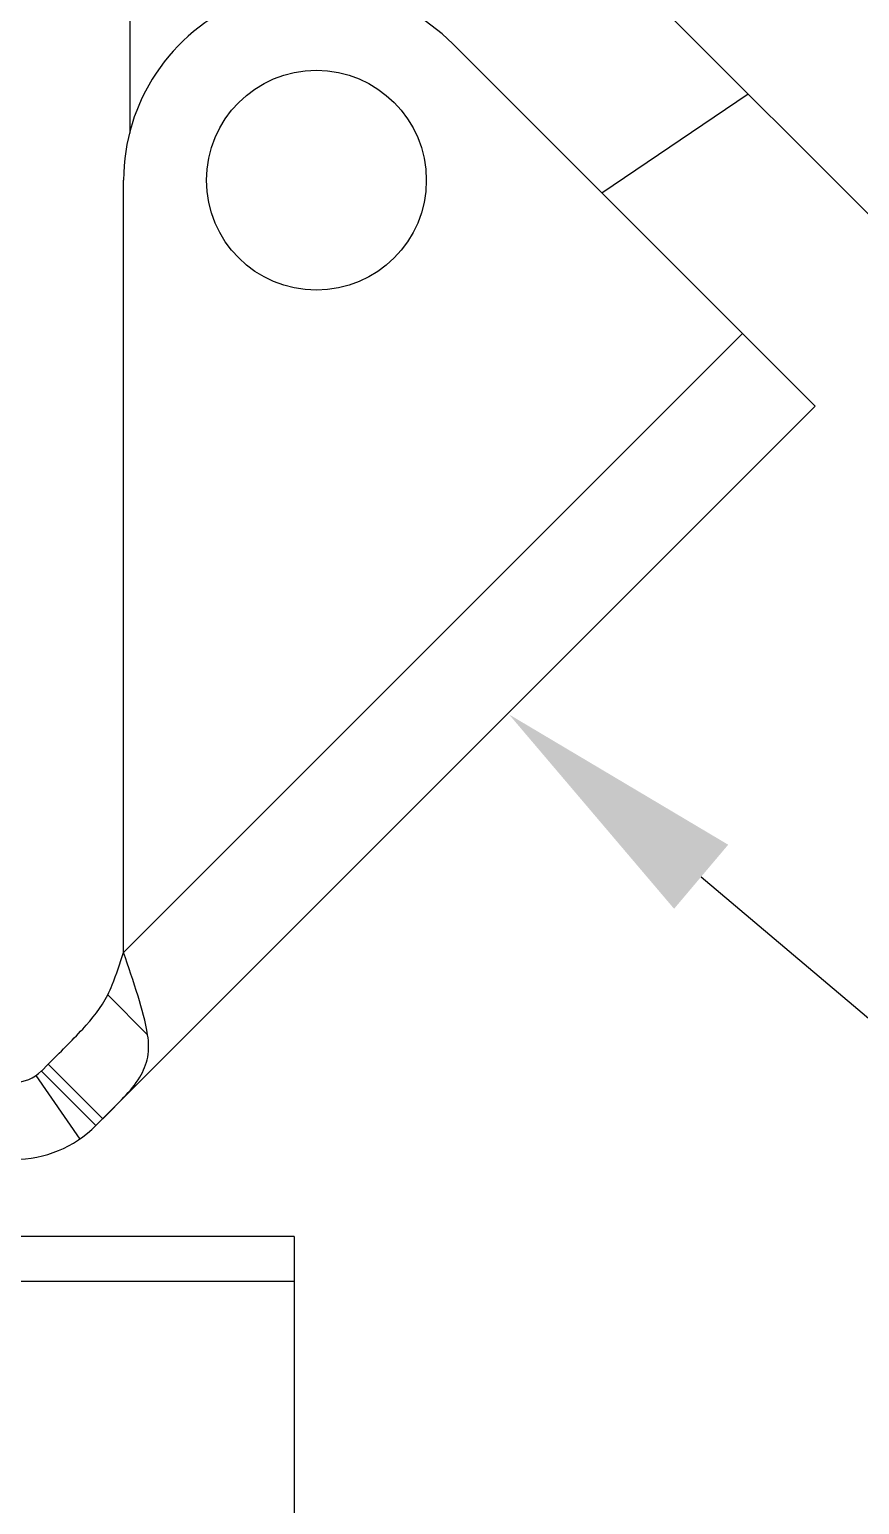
# Model space of a CAD drawing. Extents: x -409572 to -157272, y 600795 to 878326.
# Drawn here: x -396122 to -395792, y 804979 to 805565 of the extents above; entities that cross this region are included whole.
import ezdxf

# ---------------------------------------------------------------- set-up
doc = ezdxf.new("R2010")
doc.units = 0
doc.header["$LTSCALE"] = 1000
doc.header["$MEASUREMENT"] = 0
doc.layers.get('0').update_dxf_attribs({"linetype": 'CONTINUOUS'})

msp = doc.modelspace()

# ---------------------------------------------------------------- linework, layer by layer
for p, q in [((-395769.81, 805472.53), (-395917.99, 805620.7)), ((-396082.44, 805523.77), (-396082.43, 805587.92)), ((-395954.13, 805559.26), (-395810.08, 805415.22)), ((-395836.62, 805539.33), (-395894.81, 805499.94)), ((-396085, 805198.12), (-396085, 805505.05)), ((-395838.99, 805444.13), (-396085, 805198.12)), ((-396095.99, 805129.31), (-395810.08, 805415.22)), ((-396091.32, 805181.21), (-396075.44, 805165.33)), ((-396117.67, 805150.99), (-396114.94, 805153.72)), ((-396095.99, 805129.31), (-396117.67, 805150.99)), ((-396093.26, 805132.04), (-396114.94, 805153.72)), ((-396119.83, 805149.2), (-396102.46, 805123.93)), ((-396017.17, 805085.17), (-396150.23, 805085.17)), ((-396017.17, 805067.28), (-396150.23, 805067.28))]:
    msp.add_line(p, q)
at = {"color": 7}
msp.add_line((-396017.17, 805085.17), (-396017.17, 804683.96), dxfattribs=at)
msp.add_lwpolyline([(-395855.37, 805228.21), (-395577.14, 804993.21)])
msp.add_circle((-396008.34, 805505.05), 43.7)
for centre, radius, start, end in [((-396008.34, 805505.05), 76.66, 44.99999, 180), ((-396128.51, 805161.84), 15.33, 270, 315.00001), ((-396128.51, 805161.84), 46, 270, 315.00001)]:
    msp.add_arc(centre, radius, start, end)
for points, knots in [([(-396091.32, 805181.21), (-396090.68, 805182.53), (-396088.25, 805188.05), (-396086.4, 805193.79), (-396085, 805198.12)], [0, 0, 0, 0, 0.243558, 1, 1, 1, 1]), ([(-396075.44, 805165.33), (-396076.3, 805170.56), (-396079.33, 805181.59), (-396083.02, 805192.36), (-396085, 805198.12)], [0, 0, 0, 0, 0.46516, 1, 1, 1, 1]), ([(-396114.94, 805153.72), (-396110.33, 805158.33), (-396101.72, 805166.75), (-396093.75, 805176.18), (-396091.32, 805181.21)], [0, 0, 0, 0, 0.53832, 1, 1, 1, 1]), ([(-396093.26, 805132.04), (-396090.43, 805134.87), (-396085.18, 805140.03), (-396078.42, 805147.81), (-396074.79, 805156.48), (-396074.97, 805162.44), (-396075.44, 805165.33)], [0, 0, 0, 0, 0.30379, 0.559468, 0.777636, 1, 1, 1, 1])]:
    msp.add_open_spline(points, degree=3, knots=knots)
msp.add_solid([(-395866.12, 805215.47), (-395931.76, 805292.73), (-395844.61, 805240.94)])

doc.saveas('drawing.dxf')
